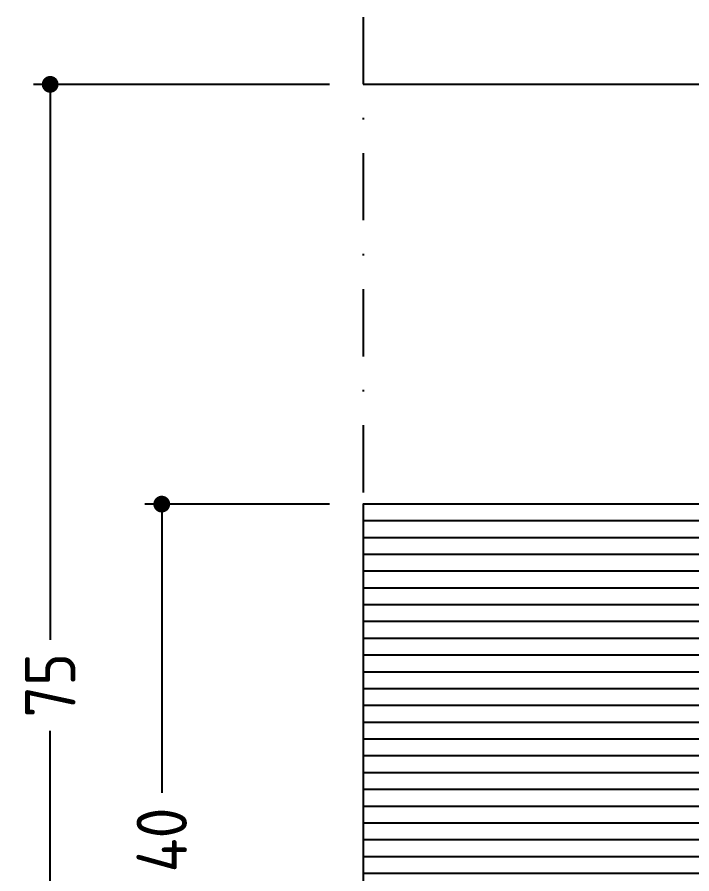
# Model space of a CAD drawing. Header units: millimetres. Extents: x -103 to 3427, y 224 to 818.
# Drawn here: x 1520.8 to 1561, y 519 to 570 of the extents above; entities that cross this region are included whole.
import ezdxf

# ---------------------------------------------------------------- set-up
doc = ezdxf.new("R2010")
doc.units = ezdxf.units.MM
doc.linetypes.add('DASHDOT', pattern=[8, 4, -2, 0, -2])
doc.layers.add('AM_5', color=3, linetype='Continuous', lineweight=25)
for name, color, linetype in [('CENTER', 7, 'Continuous'), ('GLAS', 7, 'Continuous'), ('THICKNESS2', 7, 'Continuous')]:
    doc.layers.add(name, color=color, linetype=linetype)
doc.styles.add('HBS_DIMTEXTSTYLE', font='isocp.shx')
doc.dimstyles.new('HBS_Cata_1-1', dxfattribs={"dimtxt": 3, "dimasz": 1, "dimexe": 1, "dimexo": 2, "dimgap": 1, "dimtad": 0, "dimtoh": 1, "dimdec": 1, "dimdsep": 46, "dimtxsty": 'HBS_DIMTEXTSTYLE', "dimblk": 'DOT', "dimcen": 0, "dimclrd": 256, "dimclre": 256, "dimclrt": 2, "dimadec": 0, "dimazin": 2, "dimtp": 0.1, "dimtm": 0.1, "dimtfac": 0.7, "dimtdec": 1, "dimtmove": 0, "dimatfit": 3, "dimldrblk": 'NONE', "dimfxl": 1, "dimlwd": -1, "dimlwe": -1, "dimarcsym": 1})

# ---------------------------------------------------------------- blocks, each defined once
blk = doc.blocks.new('_Dot')
at = {"color": 0, "linetype": 'ByBlock', "lineweight": -2}
blk.add_line((-0.5, 0), (-1, 0), dxfattribs=at)
at = {"color": 0, "linetype": 'ByBlock', "const_width": 0.5}
blk.add_lwpolyline([(-0.25, 0, 1), (0.25, 0, 1)], format="xyb", close=True, dxfattribs=at)
blk = doc.blocks.new('*D163')
at = {"layer": 'AM_5', "transparency": 16777216}
for p, q in [((1539.373771519609, 541.0211137125978), (1528.373771519609, 541.0211137125978)), ((1529.373771519609, 540.0211137125978), (1529.373771519609, 523.82229481496)), ((1529.373771519609, 502.0211137125978), (1529.373771519609, 518.2199326102356)), ((1539.373771519609, 501.0211137125978), (1528.373771519609, 501.0211137125978))]:
    blk.add_line(p, q, dxfattribs=at)
at = {"layer": 'Defpoints', "color": 0, "transparency": 16777216}
for p in [(1541.373771519609, 541.0211137125978), (1529.373771519609, 501.0211137125978), (1541.373771519609, 501.0211137125978)]:
    blk.add_point(p, dxfattribs=at)
at = {"layer": 'AM_5', "transparency": 16777216}
for p, rotation in [((1529.373771519609, 541.0211137125978), 90), ((1529.373771519609, 501.0211137125978), 270)]:
    blk.add_blockref('_Dot', p, dxfattribs=dict(at, rotation=rotation))
at = {"layer": 'AM_5', "color": 2, "transparency": 16777216, "insert": (1529.373771519609, 521.0211137125976), "char_height": 3, "attachment_point": 5, "rotation": 90.00000000000001, "style": 'HBS_DIMTEXTSTYLE'}
blk.add_mtext('40', dxfattribs=at)
blk = doc.blocks.new('_None')
blk = doc.blocks.new('*D164')
at = {"layer": 'AM_5', "transparency": 16777216}
for p, q in [((1539.373771519609, 566.0189329855264), (1521.726674279116, 566.0189329855264)), ((1522.726674279116, 565.0189329855264), (1522.726674279116, 532.9431970542399)), ((1522.726674279116, 492.0189329855264), (1522.726674279116, 527.5189329855281)), ((1539.373771519609, 491.0189329855264), (1521.726674279116, 491.0189329855264))]:
    blk.add_line(p, q, dxfattribs=at)
at = {"layer": 'Defpoints', "color": 0, "transparency": 16777216}
for p in [(1541.373771519609, 566.0189329855264), (1522.726674279116, 491.0189329855264), (1541.373771519609, 491.0189329855264)]:
    blk.add_point(p, dxfattribs=at)
at = {"layer": 'AM_5', "transparency": 16777216}
for p, rotation in [((1522.726674279116, 566.0189329855264), 90), ((1522.726674279116, 491.0189329855264), 270)]:
    blk.add_blockref('_Dot', p, dxfattribs=dict(at, rotation=rotation))
at = {"layer": 'AM_5', "color": 2, "transparency": 16777216, "insert": (1522.726674279116, 530.2310650198839), "char_height": 3, "attachment_point": 5, "rotation": 90.00000000000001, "style": 'HBS_DIMTEXTSTYLE'}
blk.add_mtext('75', dxfattribs=at)

msp = doc.modelspace()

# ---------------------------------------------------------------- linework, layer by layer
at = {"layer": 'CENTER', "linetype": 'DASHDOT'}
msp.add_line((1541.373771519609, 570.0211147155994), (1541.373771519609, 485.0211147155994), dxfattribs=at)
at = {"layer": 'GLAS'}
for p, q in [((1589.623884266291, 540.0211137125978), (1541.373771519609, 540.0211137125978)), ((1589.623884266291, 539.0211137125978), (1541.373771519609, 539.0211137125978)), ((1589.623884266291, 538.0211137125978), (1541.373771519609, 538.0211137125978)), ((1589.623884266291, 537.0211137125978), (1541.373771519609, 537.0211137125978)), ((1589.623884266291, 536.0211137125978), (1541.373771519609, 536.0211137125978)), ((1589.623884266291, 535.0211137125978), (1541.373771519609, 535.0211137125978)), ((1589.623884266291, 534.0211137125978), (1541.373771519609, 534.0211137125978)), ((1589.623884266291, 533.0211137125978), (1541.373771519609, 533.0211137125978)), ((1589.623884266291, 532.0211137125978), (1541.373771519609, 532.0211137125978)), ((1589.623884266291, 531.0211137125978), (1541.373771519609, 531.0211137125978)), ((1589.623884266291, 530.0211137125978), (1541.373771519609, 530.0211137125978)), ((1589.623884266291, 529.0211137125978), (1541.373771519609, 529.0211137125978)), ((1589.623884266291, 528.0211137125978), (1541.373771519609, 528.0211137125978)), ((1589.623884266291, 527.0211137125978), (1541.373771519609, 527.0211137125978)), ((1589.623884266291, 526.0211137125978), (1541.373771519609, 526.0211137125978)), ((1589.623884266291, 525.0211137125978), (1541.373771519609, 525.0211137125978)), ((1589.623884266291, 524.0211137125978), (1541.373771519609, 524.0211137125978)), ((1589.623884266291, 523.0211137125978), (1541.373771519609, 523.0211137125978)), ((1589.623884266291, 522.0211137125978), (1541.373771519609, 522.0211137125978)), ((1589.623884266291, 521.0211137125978), (1541.373771519609, 521.0211137125978)), ((1589.623884266291, 520.0211137125978), (1541.373771519609, 520.0211137125978)), ((1589.623884266291, 519.0211137125978), (1541.373771519609, 519.0211137125978))]:
    msp.add_line(p, q, dxfattribs=at)
msp.add_lwpolyline([(1589.623884266291, 541.0211137125978), (1541.373771519609, 541.0211137125978), (1541.373771519609, 501.0211137125978), (1589.623884266291, 501.0211137125978)], close=True, dxfattribs=at)
at = {"layer": 'THICKNESS2'}
msp.add_line((1574.623881573135, 566.0189329855264), (1541.373771519609, 566.0189329855264), dxfattribs=at)

# ---------------------------------------------------------------- dimensions: what is measured, and where the dimension line sits
at = {"layer": 'AM_5'}
dim = msp.add_linear_dim(base=(1522.726674279116, 491.0189329855264), p1=(1541.373771519609, 566.0189329855264), p2=(1541.373771519609, 491.0189329855264), angle=90, dimstyle='HBS_Cata_1-1', override={"dimtfac": 0.71}, dxfattribs=at)
dim.commit()
dim.dimension.update_dxf_attribs({"geometry": '*D164', "text_midpoint": (1522.726674279116, 530.231065019884), "dimtype": 160})
dim = msp.add_linear_dim(base=(1529.373771519609, 501.0211137125978), p1=(1541.373771519609, 541.0211137125978), p2=(1541.373771519609, 501.0211137125978), angle=90, dimstyle='HBS_Cata_1-1', override={"dimtol": 0, "dimlim": 0, "dimtp": 0.1, "dimtm": 0.1, "dimtfac": 0.71, "dimtdec": 1, "dimtolj": 0, "dimtzin": 8}, dxfattribs=at)
dim.commit()
dim.dimension.update_dxf_attribs({"geometry": '*D163', "text_midpoint": (1529.373771519609, 521.0211137125978)})

doc.saveas('drawing.dxf')
